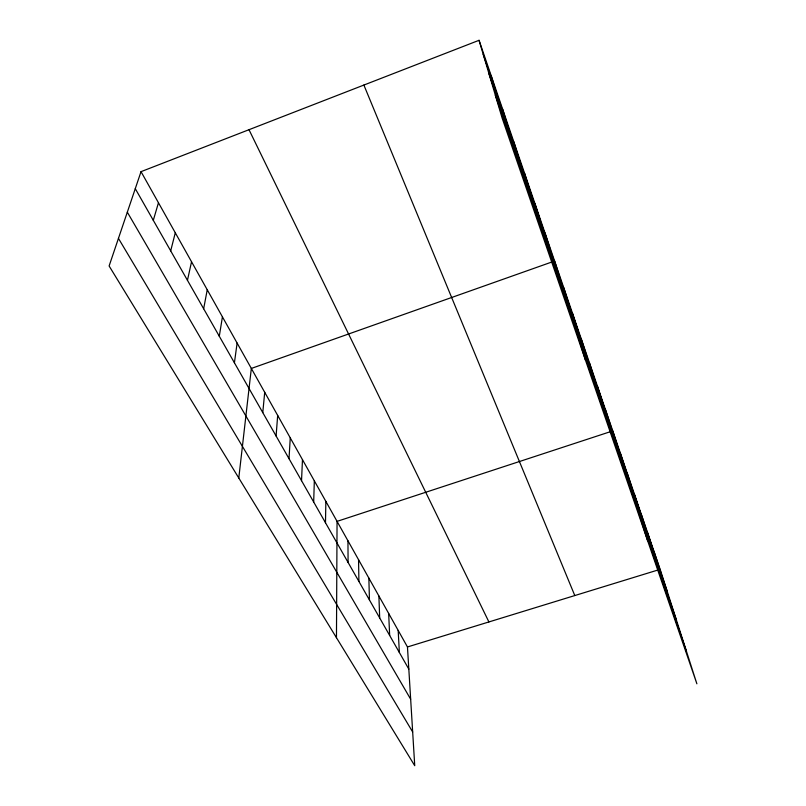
<?xml version="1.0" encoding="UTF-8"?>
<svg xmlns="http://www.w3.org/2000/svg" width="806" height="806" viewBox="0 0 806 806"><rect width="100%" height="100%" fill="white"/><g stroke="black" fill="none" stroke-linecap="round" stroke-linejoin="round"><path stroke-width="1.21" d="M336.465 637.707L337.059 521.371L612.762 430.908L647.631 540.735M325.483 522.762L325.856 501.392M313.685 502.027L314.33 480.829M301.535 480.678L302.472 459.662M289.011 458.685L290.261 437.88M276.095 436.006L277.677 415.433M262.776 412.622L264.711 392.29M238.788 477.998L251.331 368.443L554.609 261.033L585.559 360.433M234.415 362.801L237.115 343.074M219.292 336.243L222.426 316.869M203.656 308.758L207.243 289.777M187.455 280.317L191.536 261.769M170.691 250.857L175.295 232.773M153.301 220.33L158.46 202.759M141.03 171.658L109.112 265.98L414.737 765.7L407.463 646.966L141.03 171.658L479.056 40.3L660.134 569.338L696.888 683.81L502.108 117.998L479.056 40.3M407.463 646.966L657.746 570.074M118.452 238.395L412.672 731.989M127.318 212.18L410.667 699.215M135.277 188.664L408.823 669.121M249.004 129.695L488.91 621.94M363.879 85.053L574.789 595.553M488.91 73.537L676.274 619.592M495.327 95.138L686.42 651.228M483.187 54.224L666.975 590.637M653.918 551.153L660.708 572.341M647.52 532.474L654.27 553.541M640.951 513.281L647.641 534.217M634.201 493.544L640.83 514.339M627.249 473.263L633.828 493.887M620.106 452.388L626.615 472.83M605.185 408.793L611.532 428.802M597.387 386.014L603.634 405.781M589.357 362.539L595.503 382.024M581.076 338.349L587.111 357.532M572.532 313.383L578.446 332.233M563.716 287.631L569.489 306.119M544.916 232.722L550.387 250.364M534.892 203.424L540.181 220.582M524.515 173.099L529.613 189.712M513.754 141.685L518.641 157.714M502.612 109.122L507.266 124.507M491.055 75.351L495.458 90.04M398.184 630.413L399.363 652.517M388.663 613.437L389.661 635.471M378.891 595.997L379.686 617.96M368.856 578.093L369.45 599.966M358.549 559.707L358.912 581.469M347.95 540.806L348.091 562.457"/></g></svg>
